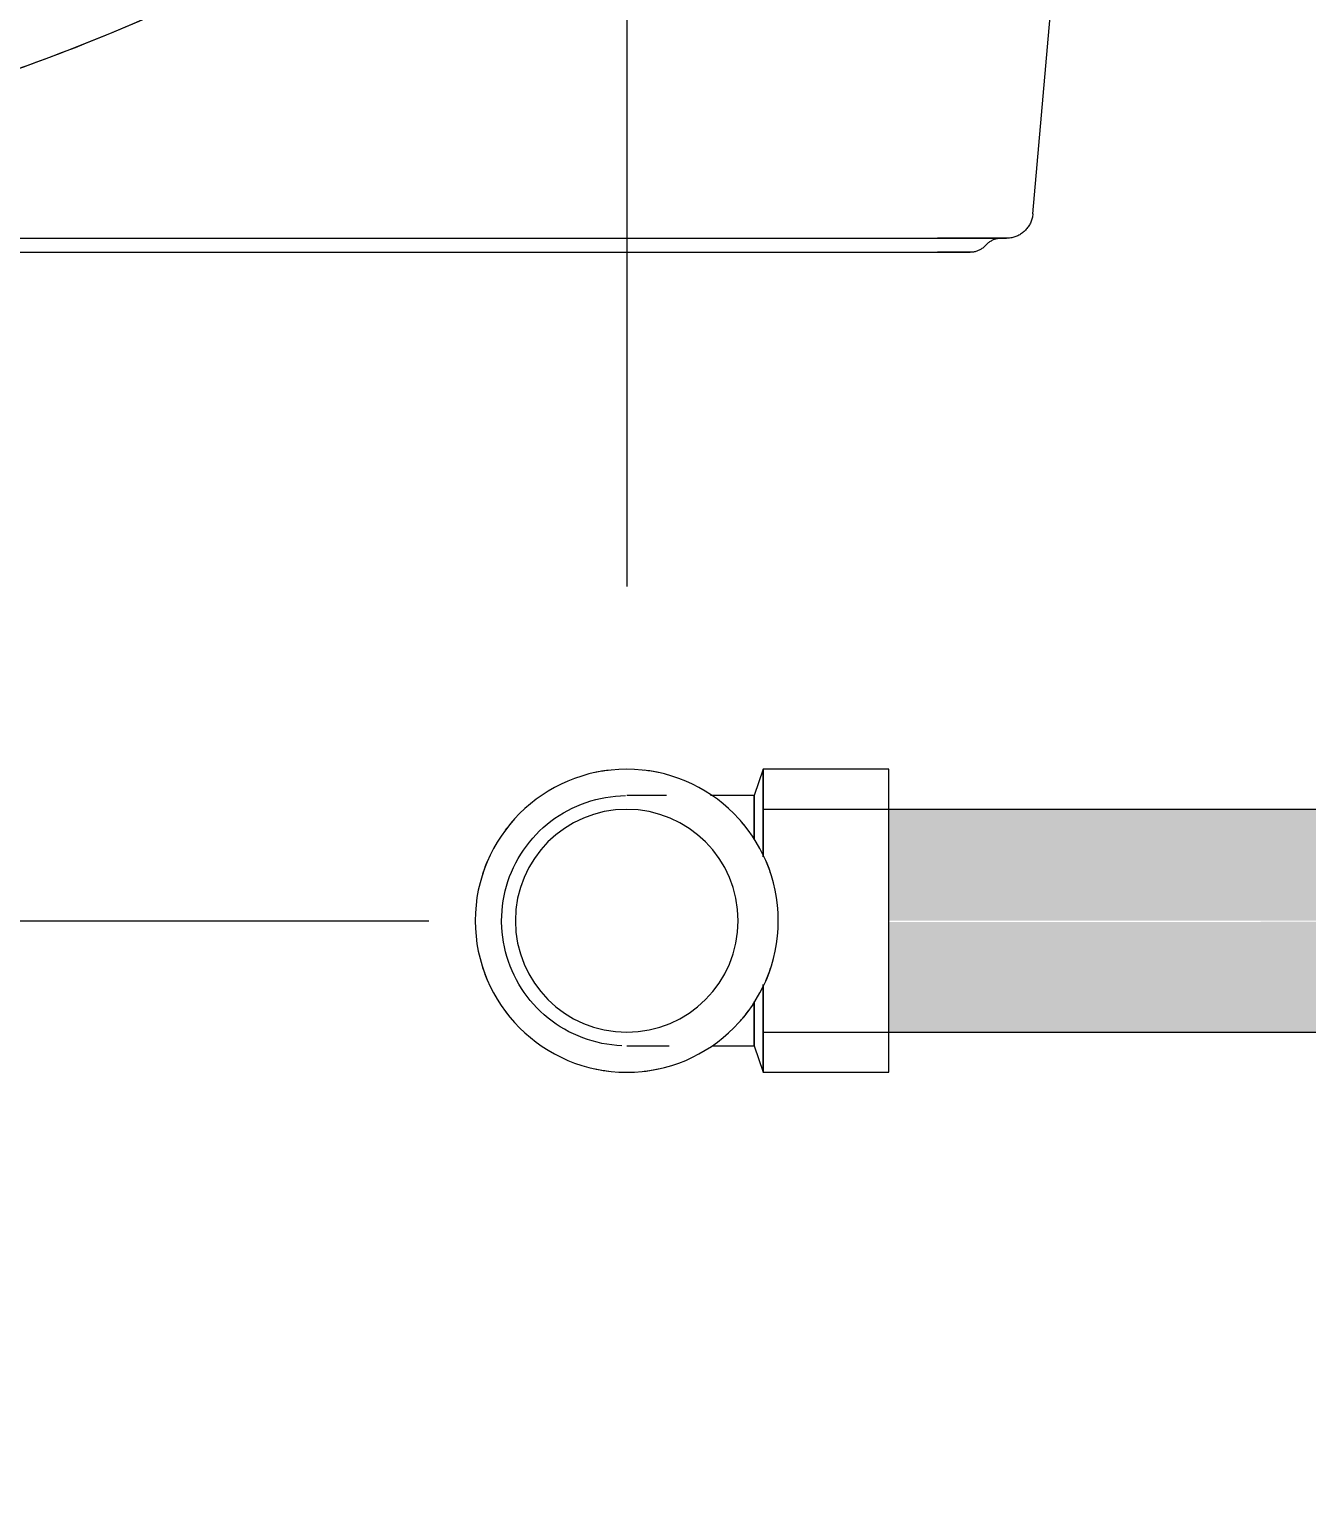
# Model space of a CAD drawing. Header units: metres. Extents: x 34 to 87, y -2.3 to 19.3.
# Drawn here: x 48.3087 to 48.452, y 0.5345 to 0.7 of the extents above; entities that cross this region are included whole.
import ezdxf

# ---------------------------------------------------------------- set-up
doc = ezdxf.new("R2010")
doc.units = ezdxf.units.M
for name, color, linetype, lineweight in [('A-ANNO-DIMS', 7, 'Continuous', 5), ('A-ANNO-DIMS-25', 7, 'Continuous', 5), ('P-PIPE', 7, 'Continuous', 5), ('P-SANR-FIXT', 7, 'Continuous', 5)]:
    doc.layers.add(name, color=color, linetype=linetype, lineweight=lineweight)
doc.styles.add('Arial_1', font='arial.ttf', dxfattribs={"height": 0.07499999999999998})
doc.dimstyles.new('Diagonal_-_2_mm_Arial_-_PRETO', dxfattribs={"dimscale": 0.3048, "dimtxt": 0.07651945499677275, "dimasz": 0.2460629921259842, "dimexe": 0.1968503937007874, "dimexo": 0.1230314960629921, "dimgap": 0.04101049868766404, "dimtad": 1, "dimrnd": 0.01, "dimzin": 0, "dimdsep": 46, "dimtxsty": 'Arial_1', "dimblk1": 'OBLIQUE', "dimblk2": 'OBLIQUE', "dimsah": 1, "dimcen": 0.09, "dimdle": 0.1968503937007874, "dimazin": 0, "dimtfac": 1, "dimtdec": 4, "dimtix": 1, "dimtmove": 0, "dimatfit": 3, "dimfxl": 1, "dimtvp": 1, "dimtolj": 1, "dimtzin": 0, "dimarcsym": 2})

# ---------------------------------------------------------------- blocks, each defined once
blk = doc.blocks.new('USO_ESG_Cuba lavatório retângular - Uso geral-3263039-AA')
at = {"layer": 'P-SANR-FIXT'}
for p, q in [((-2.104425292020141, 0.6793101227760978), (-2.098275157065951, 0.7496064869715294)), ((-2.46128310058251, 0.6765769230769242), (-2.115125954470511, 0.6765769230769242)), ((-2.46128310058251, 0.6750000000000004), (-2.115125954470511, 0.6750000000000004))]:
    blk.add_line(p, q, dxfattribs=at)
at = {"layer": 'P-SANR-FIXT', "color": 254, "true_color": 0xdfdfdf}
for p, q in [((-2.104536593075021, 0.6787227408218357), (-2.104572814490767, 0.6786085915093573)), ((-2.105708715057511, 0.677105878870097), (-2.105808656133608, 0.6770398952523917)), ((-2.259175954470513, 0.6765769230769242), (-2.115125954470513, 0.6765769230769242)), ((-2.110065024317704, 0.6754696303334653), (-2.110141965817256, 0.6754145768766587)), ((-2.109716594373647, 0.6757884615384634), (-2.109781064732384, 0.6757192195692215)), ((-2.109714908155933, 0.6757903447611234), (-2.109716594373645, 0.6757884615384634)), ((-2.109650363837168, 0.6758595177932636), (-2.109714908155933, 0.6757903447611234)), ((-2.108786804827788, 0.6764252944098544), (-2.108874664931846, 0.676390201966584)), ((-2.115086588518716, 0.6750000000000004), (-2.115125954470513, 0.6750000000000004))]:
    blk.add_line(p, q, dxfattribs=at)
at = {"layer": 'P-SANR-FIXT', "color": 253, "true_color": 0xa6a6a6}
for p, q in [((-2.10445568615771, 0.6790725907189741), (-2.104477982025908, 0.6789549261501426)), ((-2.104438113451597, 0.6791910527656297), (-2.10445568615771, 0.6790725907189741)), ((-2.104425292020143, 0.6793101227760978), (-2.104438113451597, 0.6791910527656297)), ((-2.105808656133608, 0.6770398952523917), (-2.105911155908447, 0.6769779609916313)), ((-2.105611492564552, 0.6771758062850382), (-2.105708715057511, 0.677105878870097)), ((-2.105337668705659, 0.6774081021612384), (-2.105425820871075, 0.677327038900572)), ((-2.105252828718394, 0.6774926257263439), (-2.105337668705659, 0.6774081021612384)), ((-2.105171436635162, 0.6775804743762192), (-2.105252828718394, 0.6774926257263439)), ((-2.104762370298762, 0.6781691795061238), (-2.104820547665255, 0.6780645016645082)), ((-2.104708425465147, 0.6782761000907847), (-2.104762370298762, 0.6781691795061238)), ((-2.112913115617558, 0.6765769230769242), (-2.113210561553371, 0.6765769230769242)), ((-2.11095595617743, 0.6765769230769242), (-2.1112189979655, 0.6765769230769242)), ((-2.110699585497077, 0.6765769230769242), (-2.11095595617743, 0.6765769230769242)), ((-2.110141965817256, 0.6754145768766587), (-2.110221047322898, 0.6753626442960811)), ((-2.109990345914225, 0.6755277165927221), (-2.110065024317704, 0.6754696303334653)), ((-2.10991805007634, 0.6755887427287951), (-2.109990345914225, 0.6755277165927221)), ((-2.109531743794883, 0.6765769230769242), (-2.109748842884639, 0.6765769230769242)), ((-2.112916948495984, 0.6750000000000004), (-2.113034724817864, 0.6750000000000004)), ((-2.11258554826817, 0.6750000000000004), (-2.112692180430658, 0.6750000000000004)), ((-2.112482980213677, 0.6750000000000004), (-2.11258554826817, 0.6750000000000004))]:
    blk.add_line(p, q, dxfattribs=at)
at = {"layer": 'P-SANR-FIXT', "color": 7, "true_color": 0xf3f3f3}
for p, q in [((-2.104820547665255, 0.6780645016645082), (-2.10488286449325, 0.6779622340281516)), ((-2.109289137395764, 0.6761637746275743), (-2.109366137685378, 0.6761088034273041))]:
    blk.add_line(p, q, dxfattribs=at)
at = {"layer": 'P-SANR-FIXT', "color": 253, "true_color": 0xa6a6a6, "flags": 128}
for points in [[(-2.104572814490767, 0.6786085915093573), (-2.104613571688246, 0.6784959819744527), (-2.104658799464635, 0.6783850923683573), (-2.104708425465147, 0.6782761000907847)], [(-2.104477982025908, 0.6789549261501426), (-2.104504965387553, 0.6788382472973377), (-2.104536593075021, 0.6787227408218357)], [(-2.105425820871075, 0.677327038900572), (-2.105517144189984, 0.6772495656282694), (-2.105611492564552, 0.6771758062850382)], [(-2.10488286449325, 0.6779622340281516), (-2.104949221089118, 0.6778625402034549), (-2.105019511296458, 0.677765579679271), (-2.105093622665934, 0.6776715075717593), (-2.105171436635162, 0.6775804743762192)], [(-2.114426160086625, 0.6765769230769242), (-2.11473408215532, 0.6765769230769242), (-2.115042631136121, 0.6765769230769242), (-2.115125954470513, 0.6765769230769242)], [(-2.113210561553371, 0.6765769230769242), (-2.113511071709254, 0.6765769230769242), (-2.113814165333067, 0.6765769230769242), (-2.114119357539669, 0.6765769230769242), (-2.114426160086625, 0.6765769230769242)], [(-2.1112189979655, 0.6765769230769242), (-2.111488290050539, 0.6765769230769242), (-2.111763401622655, 0.6765769230769242), (-2.112043892562025, 0.6765769230769242), (-2.112329314142973, 0.6765769230769242), (-2.112619209751863, 0.6765769230769242), (-2.112913115617558, 0.6765769230769242)], [(-2.110208486684631, 0.6765769230769242), (-2.110450296062838, 0.6765769230769242), (-2.110699585497077, 0.6765769230769242)], [(-2.109781064732384, 0.6757192195692215), (-2.109848252461962, 0.6756526111128939), (-2.10991805007634, 0.6755887427287951)], [(-2.109513239134703, 0.6759898481670075), (-2.109583104963475, 0.6759260544100223), (-2.109650363837168, 0.6758595177932636)], [(-2.109366137685378, 0.6761088034273041), (-2.109440878121276, 0.6760507970078147), (-2.109513239134703, 0.6759898481670075)], [(-2.109045826133532, 0.6763096226058052), (-2.109128853409747, 0.6762642645980843), (-2.109210000436468, 0.6762156226664369), (-2.109289137395764, 0.6761637746275743)], [(-2.108874664931846, 0.676390201966584), (-2.108961051433753, 0.6763516241264628), (-2.109045826133532, 0.6763096226058052)], [(-2.113407346792958, 0.6750000000000004), (-2.113537322735056, 0.6750000000000004), (-2.113669840149041, 0.6750000000000004), (-2.113804687035321, 0.6750000000000004), (-2.11394164766764, 0.6750000000000004), (-2.114080502938205, 0.6750000000000004), (-2.114221030708205, 0.6750000000000004)], [(-2.113034724817864, 0.6750000000000004), (-2.113155846661082, 0.6750000000000004), (-2.113280120256527, 0.6750000000000004), (-2.113407346792958, 0.6750000000000004)], [(-2.112692180430658, 0.6750000000000004), (-2.112802706112434, 0.6750000000000004), (-2.112916948495984, 0.6750000000000004)], [(-2.112116527853827, 0.6750000000000004), (-2.112201267495541, 0.6750000000000004), (-2.112290686012512, 0.6750000000000004), (-2.112384640354193, 0.6750000000000004), (-2.112482980213677, 0.6750000000000004)], [(-2.111961619755503, 0.6750000000000004), (-2.112036602652725, 0.6750000000000004), (-2.112116527853827, 0.6750000000000004)]]:
    blk.add_lwpolyline(points, dxfattribs=at)
at = {"layer": 'P-SANR-FIXT', "flags": 128}
for points in [[(-2.105911155908447, 0.6769779609916313), (-2.106016050404249, 0.6769201751694242), (-2.106123171812198, 0.6768666302307584), (-2.106232348760891, 0.6768174118361157), (-2.106343406590503, 0.6767725987244229), (-2.106456167632196, 0.6767322625871017), (-2.106570451492357, 0.6766964679533698), (-2.10668607534119, 0.6766652720870017), (-2.106802854205201, 0.6766387248947312), (-2.106920601263123, 0.6766168688463995), (-2.107039128144779, 0.6765997389070282), (-2.107158245232438, 0.6765873624808589), (-2.107277761964177, 0.676579759367537), (-2.107397487138714, 0.6765769417304194), (-2.107408056086971, 0.6765769230769242)], [(-2.115125954470511, 0.6765769230769242), (-2.114817320852834, 0.6765769230769242), (-2.114509180983104, 0.6765769230769242), (-2.114202027819386, 0.6765769230769242), (-2.113896352741216, 0.6765769230769242), (-2.113592644763509, 0.6765769230769242), (-2.113291389754246, 0.6765769230769242), (-2.112993069657174, 0.6765769230769242), (-2.112698161720817, 0.6765769230769242), (-2.112407137734955, 0.6765769230769242), (-2.112120463275887, 0.6765769230769242), (-2.111838596961592, 0.6765769230769242), (-2.111561989718048, 0.6765769230769242), (-2.111291084057833, 0.6765769230769242), (-2.111026313372219, 0.6765769230769242), (-2.110768101237817, 0.6765769230769242), (-2.110516860738964, 0.6765769230769242), (-2.11027299380686, 0.6765769230769242), (-2.110036890576573, 0.6765769230769242), (-2.109808928762906, 0.6765769230769242), (-2.109589473056136, 0.6765769230769242), (-2.109378874538572, 0.6765769230769242), (-2.109177470122924, 0.6765769230769242), (-2.108985582013289, 0.6765769230769242), (-2.108803517189711, 0.6765769230769242), (-2.108631566917067, 0.6765769230769242), (-2.108470006279111, 0.6765769230769242), (-2.108319093738402, 0.6765769230769242), (-2.108179070722813, 0.6765769230769242), (-2.108050161239297, 0.6765769230769242), (-2.107932571515528, 0.6765769230769242), (-2.107826489669981, 0.6765769230769242), (-2.10773208541098, 0.6765769230769242), (-2.107649509765197, 0.6765769230769242), (-2.107578894836053, 0.6765769230769242), (-2.107520353592372, 0.6765769230769242), (-2.107473979687656, 0.6765769230769242), (-2.107439847310254, 0.6765769230769242), (-2.107418011064697, 0.6765769230769242), (-2.107408505884315, 0.6765769230769242)], [(-2.110221047322898, 0.6753626442960811), (-2.110302142321092, 0.6753139156727875), (-2.110385121077138, 0.6752684689621768), (-2.110469850842727, 0.6752263768692932), (-2.110556196068312, 0.6751877067325062), (-2.110644018619945, 0.6751525204157852), (-2.110733178000286, 0.6751208742097323), (-2.11082353157334, 0.6750928187415259), (-2.110914934792667, 0.6750683988939274), (-2.111007241432616, 0.6750476537334865), (-2.11110030382225, 0.6750306164480319), (-2.111193973081599, 0.6750173142935914), (-2.111288099359833, 0.675007768550767), (-2.111382532074983, 0.6750019944907166), (-2.111477120154851, 0.6750000013507016), (-2.11147964797129, 0.6750000000000004)], [(-2.107408056086971, 0.6765769230769242), (-2.107414229582482, 0.6765769230769242), (-2.10743274019273, 0.6765769230769242), (-2.10746355830469, 0.6765769230769242), (-2.10750663461596, 0.6765769230769242), (-2.107561900213629, 0.6765769230769242), (-2.107629266684532, 0.6765769230769242), (-2.107708626256682, 0.6765769230769242), (-2.107799851971693, 0.6765769230769242), (-2.107902797887889, 0.6765769230769242), (-2.108017299313757, 0.6765769230769242), (-2.108143173071441, 0.6765769230769242), (-2.108280217789785, 0.6765769230769242), (-2.108428214226475, 0.6765769230769242), (-2.108586925618777, 0.6765769230769242), (-2.108756098062325, 0.6765769230769242), (-2.108935460917293, 0.6765769230769242), (-2.10912472724138, 0.6765769230769242), (-2.109323594248841, 0.6765769230769242), (-2.109531743794883, 0.6765769230769242)], [(-2.107953540776001, 0.6765769230769242), (-2.108048130931866, 0.676575031021527), (-2.10814256976366, 0.6765693578822154), (-2.108236706189395, 0.6765599127348086), (-2.108330389610877, 0.6765467106895218), (-2.108423470154613, 0.6765297728668186), (-2.10851579891159, 0.6765091263635928), (-2.108607228175488, 0.6764848042098519), (-2.108697611678998, 0.6764568453158489), (-2.108786804827788, 0.6764252944098544)], [(-2.115125954470511, 0.6750000000000004), (-2.114980141101368, 0.6750000000000004), (-2.114834561002509, 0.6750000000000004), (-2.114689447071038, 0.6750000000000004), (-2.114545031458289, 0.6750000000000004), (-2.114401545198436, 0.6750000000000004), (-2.114259217838888, 0.6750000000000004), (-2.114118277073057, 0.6750000000000004), (-2.113978948376098, 0.6750000000000004), (-2.113841454644212, 0.6750000000000004), (-2.113706015838035, 0.6750000000000004), (-2.113572848630766, 0.6750000000000004), (-2.113442166061529, 0.6750000000000004), (-2.113314177194556, 0.6750000000000004), (-2.113189086784735, 0.6750000000000004), (-2.113067094950035, 0.6750000000000004), (-2.112948396851365, 0.6750000000000004), (-2.112833182380368, 0.6750000000000004), (-2.112721635855614, 0.6750000000000004), (-2.11261393572775, 0.6750000000000004), (-2.112510254294008, 0.6750000000000004), (-2.11241075742256, 0.6750000000000004), (-2.11231560428718, 0.6750000000000004), (-2.112224947112581, 0.6750000000000004), (-2.112138930930906, 0.6750000000000004), (-2.112057693349699, 0.6750000000000004), (-2.111981364331756, 0.6750000000000004), (-2.111910065987226, 0.6750000000000004), (-2.111843912378249, 0.6750000000000004), (-2.111783009336488, 0.6750000000000004), (-2.111727454293819, 0.6750000000000004), (-2.111677336126457, 0.6750000000000004), (-2.111632735012782, 0.6750000000000004), (-2.111593722305055, 0.6750000000000004), (-2.111560360415292, 0.6750000000000004), (-2.111532702715397, 0.6750000000000004), (-2.111510793451791, 0.6750000000000004), (-2.111494667674622, 0.6750000000000004), (-2.111484351181694, 0.6750000000000004), (-2.111479860477193, 0.6750000000000004)], [(-2.114221030708205, 0.6750000000000004), (-2.114363006163185, 0.6750000000000004), (-2.114506202172701, 0.6750000000000004), (-2.114650389653689, 0.6750000000000004), (-2.114795337936933, 0.6750000000000004), (-2.114940815136105, 0.6750000000000004), (-2.115086588518716, 0.6750000000000004)], [(-2.11147964797129, 0.6750000000000004), (-2.111482564627571, 0.6750000000000004), (-2.111491309930384, 0.6750000000000004), (-2.111505869889115, 0.6750000000000004), (-2.11152622121093, 0.6750000000000004), (-2.111552331338059, 0.6750000000000004), (-2.111584158499868, 0.6750000000000004), (-2.111621651779687, 0.6750000000000004), (-2.111664751196266, 0.6750000000000004), (-2.111713387799735, 0.6750000000000004), (-2.1117674837819, 0.6750000000000004), (-2.111826952600731, 0.6750000000000004), (-2.111891699118805, 0.6750000000000004), (-2.111961619755503, 0.6750000000000004)]]:
    blk.add_lwpolyline(points, dxfattribs=at)
at = {"layer": 'P-SANR-FIXT', "color": 254, "true_color": 0xdfdfdf, "flags": 128}
blk.add_lwpolyline([(-2.109748842884639, 0.6765769230769242), (-2.109974544205878, 0.6765769230769242), (-2.110208486684631, 0.6765769230769242)], dxfattribs=at)
at = {"layer": 'P-SANR-FIXT', "color": 253, "true_color": 0xa6a6a6}
for radius, start, end in [(0.2074834206650556, 291.3133667418514, 312.6267334837038), (0.2074834206650557, 278.1726137351736, 305.522277903086), (0.207483420665056, 284.2089111612339, 291.3133667418514)]:
    blk.add_arc((-2.287636162395374, 0.8911496555965603), radius, start, end, dxfattribs=at)
blk = doc.blocks.new('Joelho 90 com Bucha de Latao - Agua Fria_Soldavel - MEP - Tigre - Standard-3699122-AA')
at = {"layer": 'P-PIPE'}
for p, q in [((-2.134700000000441, 0.6169999999999987), (-2.135700000000443, 0.6140399999999976)), ((-2.12560000000044, 0.6169999999999984), (-2.134700000000441, 0.6169999999999984)), ((-2.134700000000442, 0.6170000000000002), (-2.134700000000442, 0.6071572672654831)), ((-2.134700000000442, 0.6071572672654818), (-2.134700000000442, 0.6170000000000002)), ((-2.124600000000441, 0.6169999999999984), (-2.12560000000044, 0.6169999999999984)), ((-2.120600000000441, 0.6169999999999984), (-2.124600000000441, 0.6169999999999984)), ((-2.120600000000442, 0.5999999999999998), (-2.120600000000442, 0.6169999999999997)), ((-2.135700000000442, 0.61404), (-2.135700000000442, 0.6091135190709955)), ((-2.135700000000442, 0.6091135190709955), (-2.135700000000442, 0.61404)), ((-2.120600000000442, 0.5830000000000001), (-2.120600000000442, 0.5999999999999998)), ((-2.134700000000442, 0.5928427327345192), (-2.134700000000442, 0.5830000000000001)), ((-2.134700000000442, 0.5830000000000001), (-2.134700000000442, 0.5928427327345193)), ((-2.135700000000442, 0.5908864809290068), (-2.135700000000442, 0.58596)), ((-2.135700000000442, 0.58596), (-2.135700000000442, 0.5908864809290068)), ((-2.135700000000443, 0.5859599999999965), (-2.134700000000441, 0.5829999999999976)), ((-2.134700000000441, 0.5829999999999975), (-2.12560000000044, 0.5829999999999975)), ((-2.12560000000044, 0.5829999999999975), (-2.124600000000441, 0.5829999999999975)), ((-2.124600000000441, 0.5829999999999975), (-2.120600000000441, 0.5829999999999975))]:
    blk.add_line(p, q, dxfattribs=at)
at = {"layer": 'P-PIPE', "flags": 128}
for points in [[(-2.164040000000441, 0.5999999999999981), (-2.16402876949796, 0.6005614502519776), (-2.163995095956932, 0.6011220023033246), (-2.163939033247828, 0.6016807593903345), (-2.163860671059036, 0.6022368276208607), (-2.163760134753333, 0.6027893174043594), (-2.163637585167365, 0.6033373448750351), (-2.163493218354327, 0.6038800333058376), (-2.163327265270318, 0.6044165145110477), (-2.16313999140488, 0.60494593023518), (-2.162931696356242, 0.6054674335260105), (-2.16270271335205, 0.6059801900895233), (-2.162453408716262, 0.6064833796246003), (-2.162184181283117, 0.6069761971353239), (-2.161895461759069, 0.6074578542188074), (-2.161587712033774, 0.6079275803264642), (-2.161261424441137, 0.6083846239967247), (-2.160917120971704, 0.6088282540572173), (-2.160555352437581, 0.6092577607944757), (-2.160176697591243, 0.6096724570893508), (-2.159781762199676, 0.6100716795162268), (-2.159371178075253, 0.6104547894043894), (-2.15894560206499, 0.6108211738597408), (-2.158505714999714, 0.6111702467453084), (-2.158052220604898, 0.6115014496189423), (-2.157585844374831, 0.6118142526267), (-2.15710733241199, 0.6121081553504957), (-2.156617450233441, 0.6123826876086619), (-2.156116981546166, 0.6126374102081559), (-2.155606726993306, 0.6128719156471528), (-2.155087502873294, 0.6130858287669768), (-2.154560139833961, 0.6132788073522693), (-2.154025481543673, 0.6134505426784584), (-2.153484383341642, 0.6136007600056572), (-2.152937710869557, 0.6137292190181903), (-2.152386338686759, 0.6138357142090336), (-2.151831148871125, 0.6139200752086096), (-2.151273029607921, 0.6139821670573058), (-2.150712873768909, 0.6140218904214141), (-2.150151577483938, 0.6140391817520258)], [(-2.145551576665521, 0.6140399999999975), (-2.145958192100304, 0.6140399999999975), (-2.146348396616024, 0.6140399999999976), (-2.146721565968698, 0.6140399999999976), (-2.147077103166961, 0.6140399999999976), (-2.147414439427147, 0.6140399999999976), (-2.147733035083195, 0.6140399999999976), (-2.148032380450022, 0.6140399999999976), (-2.148311996638897, 0.6140399999999976), (-2.148571436323566, 0.6140399999999976), (-2.148810284455877, 0.6140399999999976), (-2.149028158929774, 0.6140399999999976), (-2.149224711192571, 0.6140399999999976), (-2.149399626802576, 0.6140399999999976), (-2.149552625932134, 0.6140399999999976), (-2.149683463815266, 0.6140399999999976), (-2.149791931139275, 0.6140399999999976), (-2.149877854379583, 0.6140399999999976), (-2.149941096077328, 0.6140399999999976), (-2.149981555059294, 0.6140399999999976), (-2.14999916659973, 0.6140399999999976)], [(-2.135700000000443, 0.6140399999999973), (-2.13627184747931, 0.6140399999999973), (-2.136842780124201, 0.6140399999999973), (-2.137411884564672, 0.6140399999999975), (-2.137978250355024, 0.6140399999999975), (-2.138540971430811, 0.6140399999999975), (-2.139099147558348, 0.6140399999999975), (-2.139651885774908, 0.6140399999999975), (-2.140198301817252, 0.6140399999999975), (-2.140610637479592, 0.6140399999999975)], [(-2.150561450252421, 0.5859712305024771), (-2.151122002303768, 0.5860049040435096), (-2.151680759390778, 0.586060966752609), (-2.152236827621304, 0.5861393289414029), (-2.152789317404802, 0.5862398652471065), (-2.153337344875478, 0.5863624148330743), (-2.153880033306281, 0.5865067816461151), (-2.154416514511491, 0.5866727347301207), (-2.154945930235623, 0.5868600085955595), (-2.155467433526456, 0.5870683036441969), (-2.155980190089966, 0.5872972866483892), (-2.156483379625044, 0.5875465912841749), (-2.156976197135767, 0.5878158187173224), (-2.15745785421925, 0.5881045382413704), (-2.157927580326907, 0.5884122879666653), (-2.15838462399717, 0.5887385755593025), (-2.15882825405766, 0.5890828790287355), (-2.159257760794921, 0.5894446475628605), (-2.159672457089794, 0.5898233024091959), (-2.16007167951667, 0.5902182378007637), (-2.160454789404832, 0.5906288219251862), (-2.160821173860184, 0.5910543979354475), (-2.161170246745752, 0.5914942850007227), (-2.161501449619387, 0.5919477793955384), (-2.161814252627143, 0.5924141556256087), (-2.162108155350939, 0.5928926675884494), (-2.162382687609105, 0.5933825497669986), (-2.162637410208599, 0.5938830184542727), (-2.162871915647596, 0.5943932730071336), (-2.16308582876742, 0.5949124971271451), (-2.163278807352712, 0.5954398601664759), (-2.163450542678901, 0.5959745184567637), (-2.163600760006102, 0.596515616658797), (-2.163729219018633, 0.597062289130882), (-2.163835714209479, 0.5976136613136774), (-2.163920075209052, 0.5981688511293144), (-2.163982167057749, 0.5987269703925181), (-2.164021890421859, 0.5992871262315299), (-2.164039181752471, 0.5998484225165014), (-2.164040000000441, 0.5999999999999981)], [(-2.149988561525694, 0.5859599999999965), (-2.149954264400569, 0.5859599999999965), (-2.149897163493151, 0.5859599999999965), (-2.149817350152714, 0.5859599999999965), (-2.149714952063571, 0.5859599999999965), (-2.149590133040826, 0.5859599999999965), (-2.149443092768286, 0.5859599999999965), (-2.14927406647902, 0.5859599999999965), (-2.149083324579037, 0.5859599999999965), (-2.148871172214684, 0.5859599999999965), (-2.148637948784487, 0.5859599999999965), (-2.148384027396186, 0.5859599999999965), (-2.148109814269833, 0.5859599999999965), (-2.147815748087935, 0.5859599999999965), (-2.14750229929365, 0.5859599999999965), (-2.147169969338186, 0.5859599999999965), (-2.14681928987858, 0.5859599999999965), (-2.146450821927156, 0.5859599999999965), (-2.146065154954036, 0.5859599999999965), (-2.145662905944105, 0.5859599999999965), (-2.145244718409973, 0.5859599999999965)], [(-2.140344586867915, 0.5859599999999965), (-2.13980002749818, 0.5859599999999965), (-2.139248908959071, 0.5859599999999965), (-2.138692112922688, 0.5859599999999965), (-2.138130530143916, 0.5859599999999965), (-2.137565059035396, 0.5859599999999965), (-2.136996604230282, 0.5859599999999964), (-2.136426075134991, 0.5859599999999964), (-2.135854384474374, 0.5859599999999964), (-2.135700000000443, 0.5859599999999964)]]:
    blk.add_lwpolyline(points, dxfattribs=at)
at = {"layer": 'P-PIPE'}
for centre, radius, start, end in [((-2.15000000000043, 0.6000000000000002), 0.0169999999999999, 0, 180), ((-2.15000000000043, 0.6000000000000002), 0.01699999999999991, 97.04881533448965, 102.0198362766834), ((-2.15000000000043, 0.6000000000000002), 0.01700000000000012, 77.97496408039417, 83.35325920553119), ((-2.150000000000441, 0.6000000000000002), 0.01250000000000018, 0, 180), ((-2.15000000000043, 0.6000000000000002), 0.0170000000000002, 137.9732319404731, 143.3527337384657), ((-2.15000000000043, 0.6000000000000002), 0.01699999999999996, 36.64569703416661, 42.02157002754596), ((-2.15000000000043, 0.6000000000000002), 0.01699999999999996, 156.6446628692671, 162.020680327265), ((-2.15000000000043, 0.6000000000000002), 0.01699999999999996, 17.97669675795818, 23.35378228284428), ((-2.15000000000043, 0.6000000000000002), 0.0169999999999999, 180, 359.9999999999993), ((-2.150000000000441, 0.6000000000000002), 0.01249999999999973, 180.0000000000001, 0), ((-2.15000000000043, 0.6000000000000002), 0.01699999999999989, 197.979319672735, 203.355337130733), ((-2.15000000000043, 0.6000000000000002), 0.01700000000000026, 336.6462177171551, 342.0233032420414), ((-2.15000000000043, 0.6000000000000002), 0.01699999999999965, 216.6472662615332, 222.0267680595368), ((-2.15000000000043, 0.6000000000000002), 0.01699999999999989, 317.9784299724164, 323.3543029658663), ((-2.15000000000043, 0.6000000000000002), 0.01699999999999988, 257.9801637233253, 262.9511846655114), ((-2.15000000000043, 0.6000000000000002), 0.01699999999999993, 276.6467407944113, 282.0250359195673)]:
    blk.add_arc(centre, radius, start, end, dxfattribs=at)
blk = doc.blocks.new('DIMBLOCK7-AA')
at = {"layer": 'A-ANNO-DIMS-25'}
for p, q in [((47.98984820292018, -0.05999999999999989), (47.98984820292018, 0.6599999999999998)), ((47.98984820292018, 0.6000000000000001), (47.92984820292018, 0.6000000000000001)), ((47.98984820292018, 0.6000000000000001), (48.35352727786283, 0.6000000000000001)), ((47.98984820292018, 0), (47.92984820292018, 0)), ((47.98984820292018, 0), (49.79498956635069, 0))]:
    blk.add_line(p, q, dxfattribs=at)
at = {"layer": 'A-ANNO-DIMS-25', "lineweight": 20}
for p, q in [((47.98984820292018, 0.5999999999999999), (47.95234820292018, 0.6375)), ((47.98984820292018, 0.5999999999999999), (48.02734820292018, 0.5624999999999999)), ((47.98984820292018, 0), (47.95234820292018, 0.03750000000000001)), ((47.98984820292018, 0), (48.02734820292018, -0.03750000000000001))]:
    blk.add_line(p, q, dxfattribs=at)
at = {"layer": 'A-ANNO-DIMS-25', "color": 0, "insert": (47.87998097761344, 0.1987588749273468), "char_height": 0.07499999999999998, "width": 0.2429787001743676, "attachment_point": 1, "rotation": 90, "line_spacing_factor": 0.9417779076525878, "style": 'Arial_1'}
blk.add_mtext('0,60', dxfattribs=at)
blk = doc.blocks.new('_Oblique')
at = {"color": 0, "linetype": 'ByBlock', "lineweight": -2}
blk.add_line((-0.5, -0.5), (0.5, 0.5), dxfattribs=at)
blk = doc.blocks.new('DIMBLOCK8-AA')
at = {"layer": 'A-ANNO-DIMS-25'}
for p, q in [((48.37572727786283, 0.9587575192166709), (48.37572727786283, 1.018757519216671)), ((48.70627685181772, 0.9587575192166709), (48.70627685181772, 1.018757519216671)), ((48.31572727786283, 0.9587575192166707), (48.70627685181772, 0.9587575192166707)), ((48.37572727786283, 0.9587575192166709), (48.37572727786283, 0.6375000000000001)), ((48.70627685181772, 0.9587575192166709), (48.70627685181772, 0.8385817240639784))]:
    blk.add_line(p, q, dxfattribs=at)
at = {"layer": 'A-ANNO-DIMS-25', "lineweight": 20}
for p, q in [((48.37572727786283, 0.9587575192166707), (48.41322727786283, 0.9962575192166707)), ((48.70627685181772, 0.9587575192166707), (48.74377685181772, 0.9962575192166707)), ((48.37572727786283, 0.9587575192166707), (48.33822727786283, 0.9212575192166708)), ((48.70627685181772, 0.9587575192166707), (48.66877685181772, 0.9212575192166708))]:
    blk.add_line(p, q, dxfattribs=at)
at = {"layer": 'A-ANNO-DIMS-25', "color": 0, "insert": (48.43976093976762, 1.06862474452342), "char_height": 0.07499999999999998, "width": 0.2429787001743676, "attachment_point": 1, "line_spacing_factor": 0.9417779076525878, "style": 'Arial_1'}
blk.add_mtext('0,33', dxfattribs=at)

msp = doc.modelspace()

# ---------------------------------------------------------------- hatches: boundary and pattern name
at = {"layer": 'P-PIPE', "true_color": 0x00ffff}
h = msp.add_hatch(color=4, dxfattribs=at)
h.paths.add_polyline_path([(48.43459456346886, 0.6000000000000001), (48.62027685181771, 0.6000000000000001), (48.62027685181771, 0.6124999999999994), (48.40512727786282, 0.612479937926628), (48.40512727786282, 0.6000000000000001), (48.41427777229308, 0.6000000000000001)])
h.paths.add_polyline_path([(48.63776247522663, 0.6000000000000001), (48.67427685181771, 0.6001740016935317), (48.67427685181771, 0.6124999999999994), (48.63227685181771, 0.6124999999999994), (48.63227685181771, 0.6000000000000001)])
h = msp.add_hatch(color=4, dxfattribs=at)
h.paths.add_polyline_path([(48.63227685181771, 0.5875000000000007), (48.67427685181771, 0.5875229077575367), (48.67427685181771, 0.6000000000000001), (48.63227685181771, 0.6000000000000001), (48.63227685181771, 0.5875826671250292)])
h.paths.add_polyline_path([(48.43459456346886, 0.5875000000000007), (48.62027685181771, 0.5875997412300279), (48.62027685181771, 0.6000000000000001), (48.40512727786282, 0.5998476134236751), (48.40512727786282, 0.5875000000000007)])

# ---------------------------------------------------------------- linework, layer by layer
at = {"layer": 'P-PIPE'}
for p, q in [((48.62027685181771, 0.6124999999999994), (48.39102727786282, 0.6124999999999994)), ((48.39102727786282, 0.5875000000000007), (48.62027685181771, 0.5875000000000007))]:
    msp.add_line(p, q, dxfattribs=at)

# ---------------------------------------------------------------- block references
msp.add_blockref('Joelho 90 com Bucha de Latao - Agua Fria_Soldavel - MEP - Tigre - Standard-3699122-AA', (50.52572727786326, 0), dxfattribs=at)
at = {"layer": 'P-SANR-FIXT', "color": 253, "true_color": 0xa6a6a6}
msp.add_blockref('USO_ESG_Cuba lavatório retângular - Uso geral-3263039-AA', (50.52572727786326, 0), dxfattribs=at)

# ---------------------------------------------------------------- dimensions: what is measured, and where the dimension line sits
at = {"layer": 'A-ANNO-DIMS'}
dim = msp.add_linear_dim(base=(48.70627685181772, 0.9587575192166709), p1=(48.37572727786283, 0.6000000000000001), p2=(48.70627685181772, 0.8010817240639784), dimstyle='Diagonal_-_2_mm_Arial_-_PRETO', override={"dimpost": '<>', "dimfxl": 0.3869068112534352}, dxfattribs=at)
dim.commit()
dim.dimension.update_dxf_attribs({"geometry": 'DIMBLOCK8-AA', "text_midpoint": (48.54100206484027, 1.009576073327845)})
dim = msp.add_linear_dim(base=(47.98984820292019, 0.6000000000000002), p1=(49.8324895663507, 0), p2=(48.39102727786283, 0.6000000000000001), angle=89.99999999999991, dimstyle='Diagonal_-_2_mm_Arial_-_PRETO', override={"dimpost": '<>', "dimfxl": 1.561349906053312}, dxfattribs=at)
dim.commit()
dim.dimension.update_dxf_attribs({"geometry": 'DIMBLOCK7-AA', "text_midpoint": (47.93905522861817, 0.2999999999999863)})

doc.saveas('drawing.dxf')
